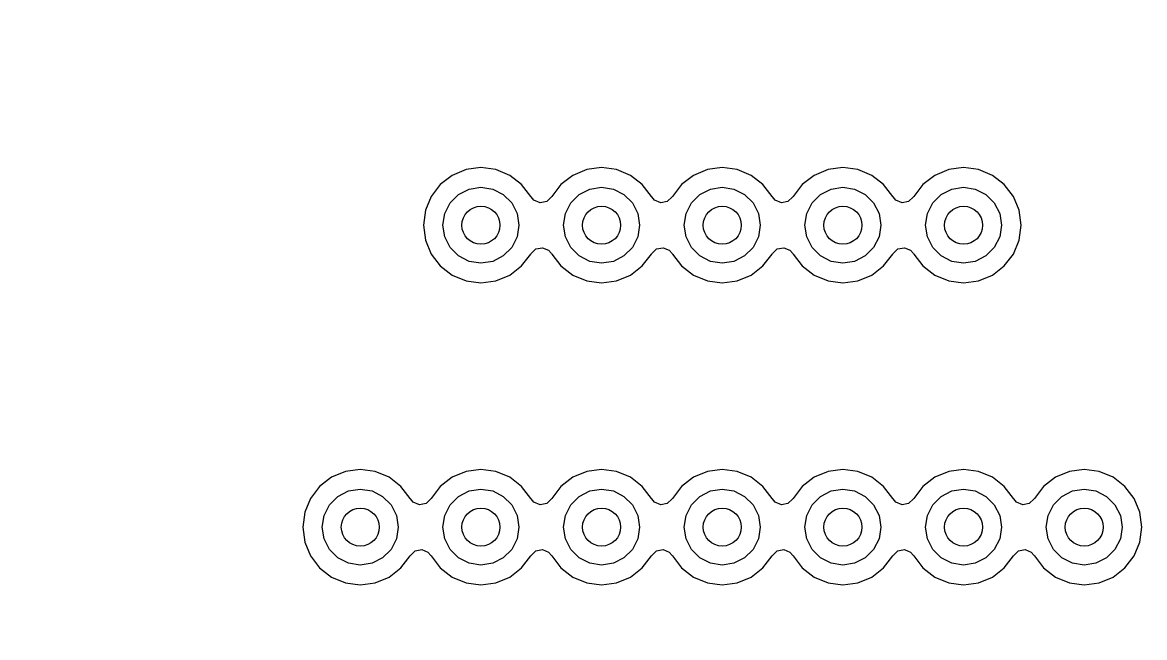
# Model space of a CAD drawing. Extents: x 116 to 183, y -128 to -37.6.
# Drawn here: x 148.59 to 160.4, y -62.37 to -55.91 of the extents above; entities that cross this region are included whole.
import ezdxf

# ---------------------------------------------------------------- set-up
doc = ezdxf.new("R2010")
doc.units = 0
doc.layers.add('BLACK', color=7, linetype='CONTINUOUS')

msp = doc.modelspace()

# ---------------------------------------------------------------- linework, layer by layer
at = {"layer": 'BLACK', "linetype": 'CONTINUOUS'}
for p, q in [((153.11316, -57.514463), (152.987718, -57.610718)), ((153.259237, -57.453956), (153.11316, -57.514463)), ((153.259239, -57.453955), (153.259237, -57.453956)), ((153.415999, -57.433318), (153.259239, -57.453955)), ((153.416001, -57.433318), (153.415999, -57.433318)), ((153.57276, -57.453955), (153.416001, -57.433318)), ((153.572762, -57.453956), (153.57276, -57.453955)), ((153.718841, -57.514464), (153.572762, -57.453956)), ((153.844282, -57.610718), (153.718841, -57.514464)), ((154.38316, -57.514463), (154.257718, -57.610718)), ((154.529237, -57.453956), (154.38316, -57.514463)), ((154.529239, -57.453955), (154.529237, -57.453956)), ((154.685999, -57.433318), (154.529239, -57.453955)), ((154.686001, -57.433318), (154.685999, -57.433318)), ((154.84276, -57.453955), (154.686001, -57.433318)), ((154.842762, -57.453956), (154.84276, -57.453955)), ((154.988841, -57.514464), (154.842762, -57.453956)), ((155.114282, -57.610718), (154.988841, -57.514464)), ((155.65316, -57.514463), (155.527718, -57.610718)), ((155.799237, -57.453956), (155.65316, -57.514463)), ((155.799239, -57.453955), (155.799237, -57.453956)), ((155.955999, -57.433318), (155.799239, -57.453955)), ((155.956001, -57.433318), (155.955999, -57.433318)), ((156.11276, -57.453955), (155.956001, -57.433318)), ((156.112762, -57.453956), (156.11276, -57.453955)), ((156.258841, -57.514464), (156.112762, -57.453956)), ((156.384282, -57.610718), (156.258841, -57.514464)), ((156.92316, -57.514463), (156.797718, -57.610718)), ((157.069237, -57.453956), (156.92316, -57.514463)), ((157.069239, -57.453955), (157.069237, -57.453956)), ((157.225999, -57.433318), (157.069239, -57.453955)), ((157.226001, -57.433318), (157.225999, -57.433318)), ((157.38276, -57.453955), (157.226001, -57.433318)), ((157.382762, -57.453956), (157.38276, -57.453955)), ((157.528841, -57.514464), (157.382762, -57.453956)), ((157.654282, -57.610718), (157.528841, -57.514464)), ((158.19316, -57.514463), (158.067718, -57.610718)), ((158.339237, -57.453956), (158.19316, -57.514463)), ((158.339239, -57.453955), (158.339237, -57.453956)), ((158.495999, -57.433318), (158.339239, -57.453955)), ((158.496001, -57.433318), (158.495999, -57.433318)), ((158.65276, -57.453955), (158.496001, -57.433318)), ((158.652762, -57.453956), (158.65276, -57.453955)), ((158.798841, -57.514464), (158.652762, -57.453956)), ((158.924282, -57.610718), (158.798841, -57.514464)), ((152.987718, -57.610718), (152.891463, -57.73616)), ((153.940536, -57.736159), (153.844282, -57.610718)), ((154.257718, -57.610718), (154.161458, -57.736166)), ((155.210536, -57.736159), (155.114282, -57.610718)), ((155.527718, -57.610718), (155.431458, -57.736166)), ((156.480536, -57.736159), (156.384282, -57.610718)), ((156.797718, -57.610718), (156.701458, -57.736166)), ((157.750536, -57.736159), (157.654282, -57.610718)), ((158.067718, -57.610718), (157.971458, -57.736166)), ((159.020536, -57.736159), (158.924282, -57.610718)), ((152.891463, -57.73616), (152.830956, -57.882237)), ((153.092393, -57.803886), (153.180886, -57.715393)), ((153.180886, -57.715393), (153.292393, -57.658577)), ((153.292393, -57.658577), (153.416, -57.639)), ((153.416, -57.639), (153.539607, -57.658577)), ((153.539607, -57.658577), (153.651114, -57.715393)), ((153.651114, -57.715393), (153.739607, -57.803886)), ((153.940541, -57.736166), (153.940536, -57.736159)), ((153.943613, -57.741487), (153.940541, -57.736166)), ((153.974349, -57.776959), (153.943613, -57.741487)), ((154.158387, -57.741487), (154.107821, -57.789703)), ((154.161458, -57.736166), (154.158387, -57.741487)), ((154.362393, -57.803886), (154.450886, -57.715393)), ((154.450886, -57.715393), (154.562393, -57.658577)), ((154.562393, -57.658577), (154.686, -57.639)), ((154.686, -57.639), (154.809607, -57.658577)), ((154.809607, -57.658577), (154.921114, -57.715393)), ((154.921114, -57.715393), (155.009607, -57.803886)), ((155.210541, -57.736166), (155.210536, -57.736159)), ((155.213613, -57.741487), (155.210541, -57.736166)), ((155.244349, -57.776959), (155.213613, -57.741487)), ((155.428387, -57.741487), (155.377821, -57.789703)), ((155.431458, -57.736166), (155.428387, -57.741487)), ((155.632393, -57.803886), (155.720886, -57.715393)), ((155.720886, -57.715393), (155.832393, -57.658577)), ((155.832393, -57.658577), (155.956, -57.639)), ((155.956, -57.639), (156.079607, -57.658577)), ((156.079607, -57.658577), (156.191114, -57.715393)), ((156.191114, -57.715393), (156.279607, -57.803886)), ((156.480541, -57.736166), (156.480536, -57.736159)), ((156.483613, -57.741487), (156.480541, -57.736166)), ((156.514349, -57.776959), (156.483613, -57.741487)), ((156.698387, -57.741487), (156.647821, -57.789703)), ((156.701458, -57.736166), (156.698387, -57.741487)), ((156.902393, -57.803886), (156.990886, -57.715393)), ((156.990886, -57.715393), (157.102393, -57.658577)), ((157.102393, -57.658577), (157.226, -57.639)), ((157.226, -57.639), (157.349607, -57.658577)), ((157.349607, -57.658577), (157.461114, -57.715393)), ((157.461114, -57.715393), (157.549607, -57.803886)), ((157.750541, -57.736166), (157.750536, -57.736159)), ((157.753613, -57.741487), (157.750541, -57.736166)), ((157.784349, -57.776959), (157.753613, -57.741487)), ((157.968387, -57.741487), (157.917821, -57.789703)), ((157.971458, -57.736166), (157.968387, -57.741487)), ((158.172393, -57.803886), (158.260886, -57.715393)), ((158.260886, -57.715393), (158.372393, -57.658577)), ((158.372393, -57.658577), (158.496, -57.639)), ((158.496, -57.639), (158.619607, -57.658577)), ((158.619607, -57.658577), (158.731114, -57.715393)), ((158.731114, -57.715393), (158.819607, -57.803886)), ((159.081044, -57.882238), (159.020536, -57.736159)), ((153.035577, -57.915393), (153.092393, -57.803886)), ((153.739607, -57.803886), (153.796423, -57.915393)), ((154.039214, -57.802927), (153.974349, -57.776959)), ((154.107821, -57.789703), (154.039214, -57.802927)), ((154.305577, -57.915393), (154.362393, -57.803886)), ((155.009607, -57.803886), (155.066423, -57.915393)), ((155.309214, -57.802927), (155.244349, -57.776959)), ((155.377821, -57.789703), (155.309214, -57.802927)), ((155.575577, -57.915393), (155.632393, -57.803886)), ((156.279607, -57.803886), (156.336423, -57.915393)), ((156.579214, -57.802927), (156.514349, -57.776959)), ((156.647821, -57.789703), (156.579214, -57.802927)), ((156.845577, -57.915393), (156.902393, -57.803886)), ((157.549607, -57.803886), (157.606423, -57.915393)), ((157.849214, -57.802927), (157.784349, -57.776959)), ((157.917821, -57.789703), (157.849214, -57.802927)), ((158.115577, -57.915393), (158.172393, -57.803886)), ((158.819607, -57.803886), (158.876423, -57.915393)), ((152.830955, -57.882239), (152.810318, -58.038998)), ((152.830956, -57.882237), (152.830955, -57.882239)), ((153.016, -58.039), (153.035577, -57.915393)), ((153.796423, -57.915393), (153.816, -58.039)), ((154.286, -58.039), (154.305577, -57.915393)), ((155.066423, -57.915393), (155.086, -58.039)), ((155.556, -58.039), (155.575577, -57.915393)), ((156.336423, -57.915393), (156.356, -58.039)), ((156.826, -58.039), (156.845577, -57.915393)), ((157.606423, -57.915393), (157.626, -58.039)), ((158.096, -58.039), (158.115577, -57.915393)), ((158.876423, -57.915393), (158.896, -58.039)), ((159.101682, -58.039), (159.081044, -57.882238)), ((152.810318, -58.038998), (152.810318, -58.039001)), ((152.810318, -58.039001), (152.830955, -58.19576)), ((153.035577, -58.162607), (153.016, -58.039)), ((153.816, -58.039), (153.796423, -58.162607)), ((154.305577, -58.162607), (154.286, -58.039)), ((155.086, -58.039), (155.066423, -58.162607)), ((155.575577, -58.162607), (155.556, -58.039)), ((156.356, -58.039), (156.336423, -58.162607)), ((156.845577, -58.162607), (156.826, -58.039)), ((157.626, -58.039), (157.606423, -58.162607)), ((158.115577, -58.162607), (158.096, -58.039)), ((158.896, -58.039), (158.876423, -58.162607)), ((159.081044, -58.195762), (159.101682, -58.039)), ((152.830955, -58.19576), (152.830956, -58.195762)), ((152.830956, -58.195762), (152.891464, -58.341841)), ((153.092393, -58.274114), (153.035577, -58.162607)), ((153.796423, -58.162607), (153.739607, -58.274114)), ((154.362393, -58.274114), (154.305577, -58.162607)), ((155.066423, -58.162607), (155.009607, -58.274114)), ((155.632393, -58.274114), (155.575577, -58.162607)), ((156.336423, -58.162607), (156.279607, -58.274114)), ((156.902393, -58.274114), (156.845577, -58.162607)), ((157.606423, -58.162607), (157.549607, -58.274114)), ((158.172393, -58.274114), (158.115577, -58.162607)), ((158.876423, -58.162607), (158.819607, -58.274114)), ((159.020536, -58.341841), (159.081044, -58.195762)), ((152.891464, -58.341841), (152.987718, -58.467282)), ((153.180886, -58.362607), (153.092393, -58.274114)), ((153.739607, -58.274114), (153.651114, -58.362607)), ((153.844282, -58.467282), (153.940536, -58.341841)), ((153.940536, -58.341841), (153.940541, -58.341828)), ((153.940541, -58.341828), (153.94361, -58.336515)), ((153.94361, -58.336515), (153.994175, -58.288298)), ((153.994175, -58.288298), (154.062782, -58.275072)), ((154.062782, -58.275072), (154.127648, -58.301037)), ((154.127648, -58.301037), (154.15839, -58.336515)), ((154.15839, -58.336515), (154.161461, -58.341834)), ((154.161461, -58.341834), (154.161464, -58.341841)), ((154.161464, -58.341841), (154.257718, -58.467282)), ((154.450886, -58.362607), (154.362393, -58.274114)), ((155.009607, -58.274114), (154.921114, -58.362607)), ((155.114282, -58.467282), (155.210536, -58.341841)), ((155.210536, -58.341841), (155.210541, -58.341828)), ((155.210541, -58.341828), (155.21361, -58.336515)), ((155.21361, -58.336515), (155.264175, -58.288298)), ((155.264175, -58.288298), (155.332782, -58.275072)), ((155.332782, -58.275072), (155.397648, -58.301037)), ((155.397648, -58.301037), (155.42839, -58.336515)), ((155.42839, -58.336515), (155.431461, -58.341834)), ((155.431461, -58.341834), (155.431464, -58.341841)), ((155.431464, -58.341841), (155.527718, -58.467282)), ((155.720886, -58.362607), (155.632393, -58.274114)), ((156.279607, -58.274114), (156.191114, -58.362607)), ((156.384282, -58.467282), (156.480536, -58.341841)), ((156.480536, -58.341841), (156.480541, -58.341828)), ((156.480541, -58.341828), (156.48361, -58.336515)), ((156.48361, -58.336515), (156.534175, -58.288298)), ((156.534175, -58.288298), (156.602782, -58.275072)), ((156.602782, -58.275072), (156.667648, -58.301037)), ((156.667648, -58.301037), (156.69839, -58.336515)), ((156.69839, -58.336515), (156.701461, -58.341834)), ((156.701461, -58.341834), (156.701464, -58.341841)), ((156.701464, -58.341841), (156.797718, -58.467282)), ((156.990886, -58.362607), (156.902393, -58.274114)), ((157.549607, -58.274114), (157.461114, -58.362607)), ((157.654282, -58.467282), (157.750536, -58.341841)), ((157.750536, -58.341841), (157.750541, -58.341828)), ((157.750541, -58.341828), (157.75361, -58.336515)), ((157.75361, -58.336515), (157.804175, -58.288298)), ((157.804175, -58.288298), (157.872782, -58.275072)), ((157.872782, -58.275072), (157.937648, -58.301037)), ((157.937648, -58.301037), (157.96839, -58.336515)), ((157.96839, -58.336515), (157.971461, -58.341834)), ((157.971461, -58.341834), (157.971464, -58.341841)), ((157.971464, -58.341841), (158.067718, -58.467282)), ((158.260886, -58.362607), (158.172393, -58.274114)), ((158.819607, -58.274114), (158.731114, -58.362607)), ((158.924282, -58.467282), (159.020536, -58.341841)), ((153.292393, -58.419423), (153.180886, -58.362607)), ((153.416, -58.439), (153.292393, -58.419423)), ((153.539607, -58.419423), (153.416, -58.439)), ((153.651114, -58.362607), (153.539607, -58.419423)), ((154.562393, -58.419423), (154.450886, -58.362607)), ((154.686, -58.439), (154.562393, -58.419423)), ((154.809607, -58.419423), (154.686, -58.439)), ((154.921114, -58.362607), (154.809607, -58.419423)), ((155.832393, -58.419423), (155.720886, -58.362607)), ((155.956, -58.439), (155.832393, -58.419423)), ((156.079607, -58.419423), (155.956, -58.439)), ((156.191114, -58.362607), (156.079607, -58.419423)), ((157.102393, -58.419423), (156.990886, -58.362607)), ((157.226, -58.439), (157.102393, -58.419423)), ((157.349607, -58.419423), (157.226, -58.439)), ((157.461114, -58.362607), (157.349607, -58.419423)), ((158.372393, -58.419423), (158.260886, -58.362607)), ((158.496, -58.439), (158.372393, -58.419423)), ((158.619607, -58.419423), (158.496, -58.439)), ((158.731114, -58.362607), (158.619607, -58.419423)), ((152.987718, -58.467282), (153.113159, -58.563536)), ((153.113159, -58.563536), (153.259238, -58.624044)), ((153.572762, -58.624044), (153.718841, -58.563536)), ((153.718841, -58.563536), (153.844282, -58.467282)), ((154.257718, -58.467282), (154.383159, -58.563536)), ((154.383159, -58.563536), (154.529238, -58.624044)), ((154.842762, -58.624044), (154.988841, -58.563536)), ((154.988841, -58.563536), (155.114282, -58.467282)), ((155.527718, -58.467282), (155.653159, -58.563536)), ((155.653159, -58.563536), (155.799238, -58.624044)), ((156.112762, -58.624044), (156.258841, -58.563536)), ((156.258841, -58.563536), (156.384282, -58.467282)), ((156.797718, -58.467282), (156.923159, -58.563536)), ((156.923159, -58.563536), (157.069238, -58.624044)), ((157.382762, -58.624044), (157.528841, -58.563536)), ((157.528841, -58.563536), (157.654282, -58.467282)), ((158.067718, -58.467282), (158.193159, -58.563536)), ((158.193159, -58.563536), (158.339238, -58.624044)), ((158.652762, -58.624044), (158.798841, -58.563536)), ((158.798841, -58.563536), (158.924282, -58.467282)), ((153.259238, -58.624044), (153.337619, -58.634363)), ((153.337619, -58.634363), (153.415999, -58.644682)), ((153.415999, -58.644682), (153.416, -58.644682)), ((153.416, -58.644682), (153.416001, -58.644682)), ((153.416001, -58.644682), (153.468254, -58.637802)), ((153.468254, -58.637802), (153.572762, -58.624044)), ((154.529238, -58.624044), (154.607619, -58.634363)), ((154.607619, -58.634363), (154.685999, -58.644682)), ((154.685999, -58.644682), (154.686, -58.644682)), ((154.686, -58.644682), (154.686001, -58.644682)), ((154.686001, -58.644682), (154.738254, -58.637802)), ((154.738254, -58.637802), (154.842762, -58.624044)), ((155.799238, -58.624044), (155.877619, -58.634363)), ((155.877619, -58.634363), (155.955999, -58.644682)), ((155.955999, -58.644682), (155.956, -58.644682)), ((155.956, -58.644682), (155.956001, -58.644682)), ((155.956001, -58.644682), (156.008254, -58.637802)), ((156.008254, -58.637802), (156.112762, -58.624044)), ((157.069238, -58.624044), (157.147619, -58.634363)), ((157.147619, -58.634363), (157.225999, -58.644682)), ((157.225999, -58.644682), (157.226, -58.644682)), ((157.226, -58.644682), (157.226001, -58.644682)), ((157.226001, -58.644682), (157.278254, -58.637802)), ((157.278254, -58.637802), (157.382762, -58.624044)), ((158.339238, -58.624044), (158.417619, -58.634363)), ((158.417619, -58.634363), (158.495999, -58.644682)), ((158.495999, -58.644682), (158.496, -58.644682)), ((158.496, -58.644682), (158.496001, -58.644682)), ((158.496001, -58.644682), (158.548254, -58.637802)), ((158.548254, -58.637802), (158.652762, -58.624044)), ((151.84316, -60.689463), (151.717718, -60.785718)), ((151.989237, -60.628956), (151.84316, -60.689463)), ((151.989239, -60.628955), (151.989237, -60.628956)), ((152.145999, -60.608318), (151.989239, -60.628955)), ((152.146001, -60.608318), (152.145999, -60.608318)), ((152.30276, -60.628955), (152.146001, -60.608318)), ((152.302762, -60.628956), (152.30276, -60.628955)), ((152.448841, -60.689464), (152.302762, -60.628956)), ((152.574282, -60.785718), (152.448841, -60.689464)), ((153.11316, -60.689463), (152.987718, -60.785718)), ((153.259237, -60.628956), (153.11316, -60.689463)), ((153.259239, -60.628955), (153.259237, -60.628956)), ((153.415999, -60.608318), (153.259239, -60.628955)), ((153.416001, -60.608318), (153.415999, -60.608318)), ((153.57276, -60.628955), (153.416001, -60.608318)), ((153.572762, -60.628956), (153.57276, -60.628955)), ((153.718841, -60.689464), (153.572762, -60.628956)), ((153.844282, -60.785718), (153.718841, -60.689464)), ((154.38316, -60.689463), (154.257718, -60.785718)), ((154.529237, -60.628956), (154.38316, -60.689463)), ((154.529239, -60.628955), (154.529237, -60.628956)), ((154.685999, -60.608318), (154.529239, -60.628955)), ((154.686001, -60.608318), (154.685999, -60.608318)), ((154.84276, -60.628955), (154.686001, -60.608318)), ((154.842762, -60.628956), (154.84276, -60.628955)), ((154.988841, -60.689464), (154.842762, -60.628956)), ((155.114282, -60.785718), (154.988841, -60.689464)), ((155.65316, -60.689463), (155.527718, -60.785718)), ((155.799237, -60.628956), (155.65316, -60.689463)), ((155.799239, -60.628955), (155.799237, -60.628956)), ((155.955999, -60.608318), (155.799239, -60.628955)), ((155.956001, -60.608318), (155.955999, -60.608318)), ((156.11276, -60.628955), (155.956001, -60.608318)), ((156.112762, -60.628956), (156.11276, -60.628955)), ((156.258841, -60.689464), (156.112762, -60.628956)), ((156.384282, -60.785718), (156.258841, -60.689464)), ((156.92316, -60.689463), (156.797718, -60.785718)), ((157.069237, -60.628956), (156.92316, -60.689463)), ((157.069239, -60.628955), (157.069237, -60.628956)), ((157.225999, -60.608318), (157.069239, -60.628955)), ((157.226001, -60.608318), (157.225999, -60.608318)), ((157.38276, -60.628955), (157.226001, -60.608318)), ((157.382762, -60.628956), (157.38276, -60.628955)), ((157.528841, -60.689464), (157.382762, -60.628956)), ((157.654282, -60.785718), (157.528841, -60.689464)), ((158.19316, -60.689463), (158.067718, -60.785718)), ((158.339237, -60.628956), (158.19316, -60.689463)), ((158.339239, -60.628955), (158.339237, -60.628956)), ((158.495999, -60.608318), (158.339239, -60.628955)), ((158.496001, -60.608318), (158.495999, -60.608318)), ((158.65276, -60.628955), (158.496001, -60.608318)), ((158.652762, -60.628956), (158.65276, -60.628955)), ((158.798841, -60.689464), (158.652762, -60.628956)), ((158.924282, -60.785718), (158.798841, -60.689464)), ((159.46316, -60.689463), (159.337718, -60.785718)), ((159.609237, -60.628956), (159.46316, -60.689463)), ((159.609239, -60.628955), (159.609237, -60.628956)), ((159.765999, -60.608318), (159.609239, -60.628955)), ((159.766001, -60.608318), (159.765999, -60.608318)), ((159.92276, -60.628955), (159.766001, -60.608318)), ((159.922762, -60.628956), (159.92276, -60.628955)), ((160.068841, -60.689464), (159.922762, -60.628956)), ((160.194282, -60.785718), (160.068841, -60.689464)), ((151.717718, -60.785718), (151.621463, -60.91116)), ((152.022393, -60.833577), (152.146, -60.814)), ((152.146, -60.814), (152.269607, -60.833577)), ((152.670536, -60.911159), (152.574282, -60.785718)), ((152.987718, -60.785718), (152.891458, -60.911166)), ((153.292393, -60.833577), (153.416, -60.814)), ((153.416, -60.814), (153.539607, -60.833577)), ((153.940536, -60.911159), (153.844282, -60.785718)), ((154.257718, -60.785718), (154.161458, -60.911166)), ((154.562393, -60.833577), (154.686, -60.814)), ((154.686, -60.814), (154.809607, -60.833577)), ((155.210536, -60.911159), (155.114282, -60.785718)), ((155.527718, -60.785718), (155.431458, -60.911166)), ((155.832393, -60.833577), (155.956, -60.814)), ((155.956, -60.814), (156.079607, -60.833577)), ((156.480536, -60.911159), (156.384282, -60.785718)), ((156.797718, -60.785718), (156.701458, -60.911166)), ((157.102393, -60.833577), (157.226, -60.814)), ((157.226, -60.814), (157.349607, -60.833577)), ((157.750536, -60.911159), (157.654282, -60.785718)), ((158.067718, -60.785718), (157.971458, -60.911166)), ((158.372393, -60.833577), (158.496, -60.814)), ((158.496, -60.814), (158.619607, -60.833577)), ((159.020536, -60.911159), (158.924282, -60.785718)), ((159.337718, -60.785718), (159.241458, -60.911166)), ((159.642393, -60.833577), (159.766, -60.814)), ((159.766, -60.814), (159.889607, -60.833577)), ((160.290536, -60.911159), (160.194282, -60.785718)), ((151.621463, -60.91116), (151.560956, -61.057237)), ((151.822393, -60.978886), (151.910886, -60.890393)), ((151.910886, -60.890393), (152.022393, -60.833577)), ((152.269607, -60.833577), (152.381114, -60.890393)), ((152.381114, -60.890393), (152.469607, -60.978886)), ((152.670541, -60.911166), (152.670536, -60.911159)), ((152.673613, -60.916487), (152.670541, -60.911166)), ((152.704349, -60.951959), (152.673613, -60.916487)), ((152.888387, -60.916487), (152.837821, -60.964703)), ((152.891458, -60.911166), (152.888387, -60.916487)), ((153.092393, -60.978886), (153.180886, -60.890393)), ((153.180886, -60.890393), (153.292393, -60.833577)), ((153.539607, -60.833577), (153.651114, -60.890393)), ((153.651114, -60.890393), (153.739607, -60.978886)), ((153.940541, -60.911166), (153.940536, -60.911159)), ((153.943613, -60.916487), (153.940541, -60.911166)), ((153.974349, -60.951959), (153.943613, -60.916487)), ((154.158387, -60.916487), (154.107821, -60.964703)), ((154.161458, -60.911166), (154.158387, -60.916487)), ((154.362393, -60.978886), (154.450886, -60.890393)), ((154.450886, -60.890393), (154.562393, -60.833577)), ((154.809607, -60.833577), (154.921114, -60.890393)), ((154.921114, -60.890393), (155.009607, -60.978886)), ((155.210541, -60.911166), (155.210536, -60.911159)), ((155.213613, -60.916487), (155.210541, -60.911166)), ((155.244349, -60.951959), (155.213613, -60.916487)), ((155.428387, -60.916487), (155.377821, -60.964703)), ((155.431458, -60.911166), (155.428387, -60.916487)), ((155.632393, -60.978886), (155.720886, -60.890393)), ((155.720886, -60.890393), (155.832393, -60.833577)), ((156.079607, -60.833577), (156.191114, -60.890393)), ((156.191114, -60.890393), (156.279607, -60.978886)), ((156.480541, -60.911166), (156.480536, -60.911159)), ((156.483613, -60.916487), (156.480541, -60.911166)), ((156.514349, -60.951959), (156.483613, -60.916487)), ((156.698387, -60.916487), (156.647821, -60.964703)), ((156.701458, -60.911166), (156.698387, -60.916487)), ((156.902393, -60.978886), (156.990886, -60.890393)), ((156.990886, -60.890393), (157.102393, -60.833577)), ((157.349607, -60.833577), (157.461114, -60.890393)), ((157.461114, -60.890393), (157.549607, -60.978886)), ((157.750541, -60.911166), (157.750536, -60.911159)), ((157.753613, -60.916487), (157.750541, -60.911166)), ((157.784349, -60.951959), (157.753613, -60.916487)), ((157.968387, -60.916487), (157.917821, -60.964703)), ((157.971458, -60.911166), (157.968387, -60.916487)), ((158.172393, -60.978886), (158.260886, -60.890393)), ((158.260886, -60.890393), (158.372393, -60.833577)), ((158.619607, -60.833577), (158.731114, -60.890393)), ((158.731114, -60.890393), (158.819607, -60.978886)), ((159.020541, -60.911166), (159.020536, -60.911159)), ((159.023613, -60.916487), (159.020541, -60.911166)), ((159.054349, -60.951959), (159.023613, -60.916487)), ((159.238387, -60.916487), (159.187821, -60.964703)), ((159.241458, -60.911166), (159.238387, -60.916487)), ((159.442393, -60.978886), (159.530886, -60.890393)), ((159.530886, -60.890393), (159.642393, -60.833577)), ((159.889607, -60.833577), (160.001114, -60.890393)), ((160.001114, -60.890393), (160.089607, -60.978886)), ((160.351044, -61.057238), (160.290536, -60.911159)), ((151.560955, -61.057239), (151.540318, -61.213998)), ((151.560956, -61.057237), (151.560955, -61.057239)), ((151.765577, -61.090393), (151.822393, -60.978886)), ((152.469607, -60.978886), (152.526423, -61.090393)), ((152.769214, -60.977927), (152.704349, -60.951959)), ((152.837821, -60.964703), (152.769214, -60.977927)), ((153.035577, -61.090393), (153.092393, -60.978886)), ((153.739607, -60.978886), (153.796423, -61.090393)), ((154.039214, -60.977927), (153.974349, -60.951959)), ((154.107821, -60.964703), (154.039214, -60.977927)), ((154.305577, -61.090393), (154.362393, -60.978886)), ((155.009607, -60.978886), (155.066423, -61.090393)), ((155.309214, -60.977927), (155.244349, -60.951959)), ((155.377821, -60.964703), (155.309214, -60.977927)), ((155.575577, -61.090393), (155.632393, -60.978886)), ((156.279607, -60.978886), (156.336423, -61.090393)), ((156.579214, -60.977927), (156.514349, -60.951959)), ((156.647821, -60.964703), (156.579214, -60.977927)), ((156.845577, -61.090393), (156.902393, -60.978886)), ((157.549607, -60.978886), (157.606423, -61.090393)), ((157.849214, -60.977927), (157.784349, -60.951959)), ((157.917821, -60.964703), (157.849214, -60.977927)), ((158.115577, -61.090393), (158.172393, -60.978886)), ((158.819607, -60.978886), (158.876423, -61.090393)), ((159.119214, -60.977927), (159.054349, -60.951959)), ((159.187821, -60.964703), (159.119214, -60.977927)), ((159.385577, -61.090393), (159.442393, -60.978886)), ((160.089607, -60.978886), (160.146423, -61.090393)), ((160.371682, -61.214), (160.351044, -61.057238)), ((151.746, -61.214), (151.765577, -61.090393)), ((152.526423, -61.090393), (152.546, -61.214)), ((153.016, -61.214), (153.035577, -61.090393)), ((153.796423, -61.090393), (153.816, -61.214)), ((154.286, -61.214), (154.305577, -61.090393)), ((155.066423, -61.090393), (155.086, -61.214)), ((155.556, -61.214), (155.575577, -61.090393)), ((156.336423, -61.090393), (156.356, -61.214)), ((156.826, -61.214), (156.845577, -61.090393)), ((157.606423, -61.090393), (157.626, -61.214)), ((158.096, -61.214), (158.115577, -61.090393)), ((158.876423, -61.090393), (158.896, -61.214)), ((159.366, -61.214), (159.385577, -61.090393)), ((160.146423, -61.090393), (160.166, -61.214)), ((151.540318, -61.213998), (151.540318, -61.214001)), ((151.540318, -61.214001), (151.560955, -61.37076)), ((151.765577, -61.337607), (151.746, -61.214)), ((152.546, -61.214), (152.526423, -61.337607)), ((153.035577, -61.337607), (153.016, -61.214)), ((153.816, -61.214), (153.796423, -61.337607)), ((154.305577, -61.337607), (154.286, -61.214)), ((155.086, -61.214), (155.066423, -61.337607)), ((155.575577, -61.337607), (155.556, -61.214)), ((156.356, -61.214), (156.336423, -61.337607)), ((156.845577, -61.337607), (156.826, -61.214)), ((157.626, -61.214), (157.606423, -61.337607)), ((158.115577, -61.337607), (158.096, -61.214)), ((158.896, -61.214), (158.876423, -61.337607)), ((159.385577, -61.337607), (159.366, -61.214)), ((160.166, -61.214), (160.146423, -61.337607)), ((160.351044, -61.370762), (160.371682, -61.214)), ((151.560955, -61.37076), (151.560956, -61.370762)), ((151.560956, -61.370762), (151.621464, -61.516841)), ((151.822393, -61.449114), (151.765577, -61.337607)), ((152.526423, -61.337607), (152.469607, -61.449114)), ((153.092393, -61.449114), (153.035577, -61.337607)), ((153.796423, -61.337607), (153.739607, -61.449114)), ((154.362393, -61.449114), (154.305577, -61.337607)), ((155.066423, -61.337607), (155.009607, -61.449114)), ((155.632393, -61.449114), (155.575577, -61.337607)), ((156.336423, -61.337607), (156.279607, -61.449114)), ((156.902393, -61.449114), (156.845577, -61.337607)), ((157.606423, -61.337607), (157.549607, -61.449114)), ((158.172393, -61.449114), (158.115577, -61.337607)), ((158.876423, -61.337607), (158.819607, -61.449114)), ((159.442393, -61.449114), (159.385577, -61.337607)), ((160.146423, -61.337607), (160.089607, -61.449114)), ((160.290536, -61.516841), (160.351044, -61.370762)), ((151.621464, -61.516841), (151.717718, -61.642282)), ((151.910886, -61.537607), (151.822393, -61.449114)), ((152.469607, -61.449114), (152.381114, -61.537607)), ((152.574282, -61.642282), (152.670536, -61.516841)), ((152.670536, -61.516841), (152.670541, -61.516828)), ((152.670541, -61.516828), (152.67361, -61.511515)), ((152.67361, -61.511515), (152.724175, -61.463298)), ((152.724175, -61.463298), (152.792782, -61.450072)), ((152.792782, -61.450072), (152.857648, -61.476037)), ((152.857648, -61.476037), (152.88839, -61.511515)), ((152.88839, -61.511515), (152.891461, -61.516834)), ((152.891461, -61.516834), (152.891464, -61.516841)), ((152.891464, -61.516841), (152.987718, -61.642282)), ((153.180886, -61.537607), (153.092393, -61.449114)), ((153.739607, -61.449114), (153.651114, -61.537607)), ((153.844282, -61.642282), (153.940536, -61.516841)), ((153.940536, -61.516841), (153.940541, -61.516828)), ((153.940541, -61.516828), (153.94361, -61.511515)), ((153.94361, -61.511515), (153.994175, -61.463298)), ((153.994175, -61.463298), (154.062782, -61.450072)), ((154.062782, -61.450072), (154.127648, -61.476037)), ((154.127648, -61.476037), (154.15839, -61.511515)), ((154.15839, -61.511515), (154.161461, -61.516834)), ((154.161461, -61.516834), (154.161464, -61.516841)), ((154.161464, -61.516841), (154.257718, -61.642282)), ((154.450886, -61.537607), (154.362393, -61.449114)), ((155.009607, -61.449114), (154.921114, -61.537607)), ((155.114282, -61.642282), (155.210536, -61.516841)), ((155.210536, -61.516841), (155.210541, -61.516828)), ((155.210541, -61.516828), (155.21361, -61.511515)), ((155.21361, -61.511515), (155.264175, -61.463298)), ((155.264175, -61.463298), (155.332782, -61.450072)), ((155.332782, -61.450072), (155.397648, -61.476037)), ((155.397648, -61.476037), (155.42839, -61.511515)), ((155.42839, -61.511515), (155.431461, -61.516834)), ((155.431461, -61.516834), (155.431464, -61.516841)), ((155.431464, -61.516841), (155.527718, -61.642282)), ((155.720886, -61.537607), (155.632393, -61.449114)), ((156.279607, -61.449114), (156.191114, -61.537607)), ((156.384282, -61.642282), (156.480536, -61.516841)), ((156.480536, -61.516841), (156.480541, -61.516828)), ((156.480541, -61.516828), (156.48361, -61.511515)), ((156.48361, -61.511515), (156.534175, -61.463298)), ((156.534175, -61.463298), (156.602782, -61.450072)), ((156.602782, -61.450072), (156.667648, -61.476037)), ((156.667648, -61.476037), (156.69839, -61.511515)), ((156.69839, -61.511515), (156.701461, -61.516834)), ((156.701461, -61.516834), (156.701464, -61.516841)), ((156.701464, -61.516841), (156.797718, -61.642282)), ((156.990886, -61.537607), (156.902393, -61.449114)), ((157.549607, -61.449114), (157.461114, -61.537607)), ((157.654282, -61.642282), (157.750536, -61.516841)), ((157.750536, -61.516841), (157.750541, -61.516828)), ((157.750541, -61.516828), (157.75361, -61.511515)), ((157.75361, -61.511515), (157.804175, -61.463298)), ((157.804175, -61.463298), (157.872782, -61.450072)), ((157.872782, -61.450072), (157.937648, -61.476037)), ((157.937648, -61.476037), (157.96839, -61.511515)), ((157.96839, -61.511515), (157.971461, -61.516834)), ((157.971461, -61.516834), (157.971464, -61.516841)), ((157.971464, -61.516841), (158.067718, -61.642282)), ((158.260886, -61.537607), (158.172393, -61.449114)), ((158.819607, -61.449114), (158.731114, -61.537607)), ((158.924282, -61.642282), (159.020536, -61.516841)), ((159.020536, -61.516841), (159.020541, -61.516828)), ((159.020541, -61.516828), (159.02361, -61.511515)), ((159.02361, -61.511515), (159.074175, -61.463298)), ((159.074175, -61.463298), (159.142782, -61.450072)), ((159.142782, -61.450072), (159.207648, -61.476037)), ((159.207648, -61.476037), (159.23839, -61.511515)), ((159.23839, -61.511515), (159.241461, -61.516834)), ((159.241461, -61.516834), (159.241464, -61.516841)), ((159.241464, -61.516841), (159.337718, -61.642282)), ((159.530886, -61.537607), (159.442393, -61.449114)), ((160.089607, -61.449114), (160.001114, -61.537607)), ((160.194282, -61.642282), (160.290536, -61.516841)), ((151.717718, -61.642282), (151.843159, -61.738536)), ((152.022393, -61.594423), (151.910886, -61.537607)), ((152.146, -61.614), (152.022393, -61.594423)), ((152.269607, -61.594423), (152.146, -61.614)), ((152.381114, -61.537607), (152.269607, -61.594423)), ((152.448841, -61.738536), (152.574282, -61.642282)), ((152.987718, -61.642282), (153.113159, -61.738536)), ((153.292393, -61.594423), (153.180886, -61.537607)), ((153.416, -61.614), (153.292393, -61.594423)), ((153.539607, -61.594423), (153.416, -61.614)), ((153.651114, -61.537607), (153.539607, -61.594423)), ((153.718841, -61.738536), (153.844282, -61.642282)), ((154.257718, -61.642282), (154.383159, -61.738536)), ((154.562393, -61.594423), (154.450886, -61.537607)), ((154.686, -61.614), (154.562393, -61.594423)), ((154.809607, -61.594423), (154.686, -61.614)), ((154.921114, -61.537607), (154.809607, -61.594423)), ((154.988841, -61.738536), (155.114282, -61.642282)), ((155.527718, -61.642282), (155.653159, -61.738536)), ((155.832393, -61.594423), (155.720886, -61.537607)), ((155.956, -61.614), (155.832393, -61.594423)), ((156.079607, -61.594423), (155.956, -61.614)), ((156.191114, -61.537607), (156.079607, -61.594423)), ((156.258841, -61.738536), (156.384282, -61.642282)), ((156.797718, -61.642282), (156.923159, -61.738536)), ((157.102393, -61.594423), (156.990886, -61.537607)), ((157.226, -61.614), (157.102393, -61.594423)), ((157.349607, -61.594423), (157.226, -61.614)), ((157.461114, -61.537607), (157.349607, -61.594423)), ((157.528841, -61.738536), (157.654282, -61.642282)), ((158.067718, -61.642282), (158.193159, -61.738536)), ((158.372393, -61.594423), (158.260886, -61.537607)), ((158.496, -61.614), (158.372393, -61.594423)), ((158.619607, -61.594423), (158.496, -61.614)), ((158.731114, -61.537607), (158.619607, -61.594423)), ((158.798841, -61.738536), (158.924282, -61.642282)), ((159.337718, -61.642282), (159.463159, -61.738536)), ((159.642393, -61.594423), (159.530886, -61.537607)), ((159.766, -61.614), (159.642393, -61.594423)), ((159.889607, -61.594423), (159.766, -61.614)), ((160.001114, -61.537607), (159.889607, -61.594423)), ((160.068841, -61.738536), (160.194282, -61.642282)), ((151.843159, -61.738536), (151.989238, -61.799044)), ((152.302762, -61.799044), (152.448841, -61.738536)), ((153.113159, -61.738536), (153.259238, -61.799044)), ((153.572762, -61.799044), (153.718841, -61.738536)), ((154.383159, -61.738536), (154.529238, -61.799044)), ((154.842762, -61.799044), (154.988841, -61.738536)), ((155.653159, -61.738536), (155.799238, -61.799044)), ((156.112762, -61.799044), (156.258841, -61.738536)), ((156.923159, -61.738536), (157.069238, -61.799044)), ((157.382762, -61.799044), (157.528841, -61.738536)), ((158.193159, -61.738536), (158.339238, -61.799044)), ((158.652762, -61.799044), (158.798841, -61.738536)), ((159.463159, -61.738536), (159.609238, -61.799044)), ((159.922762, -61.799044), (160.068841, -61.738536)), ((151.989238, -61.799044), (152.067619, -61.809363)), ((152.067619, -61.809363), (152.145999, -61.819682)), ((152.145999, -61.819682), (152.146, -61.819682)), ((152.146, -61.819682), (152.146001, -61.819682)), ((152.146001, -61.819682), (152.198254, -61.812802)), ((152.198254, -61.812802), (152.302762, -61.799044)), ((153.259238, -61.799044), (153.337619, -61.809363)), ((153.337619, -61.809363), (153.415999, -61.819682)), ((153.415999, -61.819682), (153.416, -61.819682)), ((153.416, -61.819682), (153.416001, -61.819682)), ((153.416001, -61.819682), (153.468254, -61.812802)), ((153.468254, -61.812802), (153.572762, -61.799044)), ((154.529238, -61.799044), (154.607619, -61.809363)), ((154.607619, -61.809363), (154.685999, -61.819682)), ((154.685999, -61.819682), (154.686, -61.819682)), ((154.686, -61.819682), (154.686001, -61.819682)), ((154.686001, -61.819682), (154.738254, -61.812802)), ((154.738254, -61.812802), (154.842762, -61.799044)), ((155.799238, -61.799044), (155.877619, -61.809363)), ((155.877619, -61.809363), (155.955999, -61.819682)), ((155.955999, -61.819682), (155.956, -61.819682)), ((155.956, -61.819682), (155.956001, -61.819682)), ((155.956001, -61.819682), (156.008254, -61.812802)), ((156.008254, -61.812802), (156.112762, -61.799044)), ((157.069238, -61.799044), (157.147619, -61.809363)), ((157.147619, -61.809363), (157.225999, -61.819682)), ((157.225999, -61.819682), (157.226, -61.819682)), ((157.226, -61.819682), (157.226001, -61.819682)), ((157.226001, -61.819682), (157.278254, -61.812802)), ((157.278254, -61.812802), (157.382762, -61.799044)), ((158.339238, -61.799044), (158.417619, -61.809363)), ((158.417619, -61.809363), (158.495999, -61.819682)), ((158.495999, -61.819682), (158.496, -61.819682)), ((158.496, -61.819682), (158.496001, -61.819682)), ((158.496001, -61.819682), (158.548254, -61.812802)), ((158.548254, -61.812802), (158.652762, -61.799044)), ((159.609238, -61.799044), (159.687619, -61.809363)), ((159.687619, -61.809363), (159.765999, -61.819682)), ((159.765999, -61.819682), (159.766, -61.819682)), ((159.766, -61.819682), (159.766001, -61.819682)), ((159.766001, -61.819682), (159.818254, -61.812802)), ((159.818254, -61.812802), (159.922762, -61.799044))]:
    msp.add_line(p, q, dxfattribs=at)
at = {"layer": 'BLACK'}
for centre in [(153.416, -58.039), (154.686, -58.039), (155.956, -58.039), (157.226, -58.039), (158.496, -58.039), (152.146, -61.214), (153.416, -61.214), (154.686, -61.214), (155.956, -61.214), (157.226, -61.214), (158.496, -61.214), (159.766, -61.214)]:
    msp.add_circle(centre, 0.2, dxfattribs=at)
msp.add_arc((149.450502, -71.074296), 33.5, 0, 180, dxfattribs=at)

doc.saveas('drawing.dxf')
